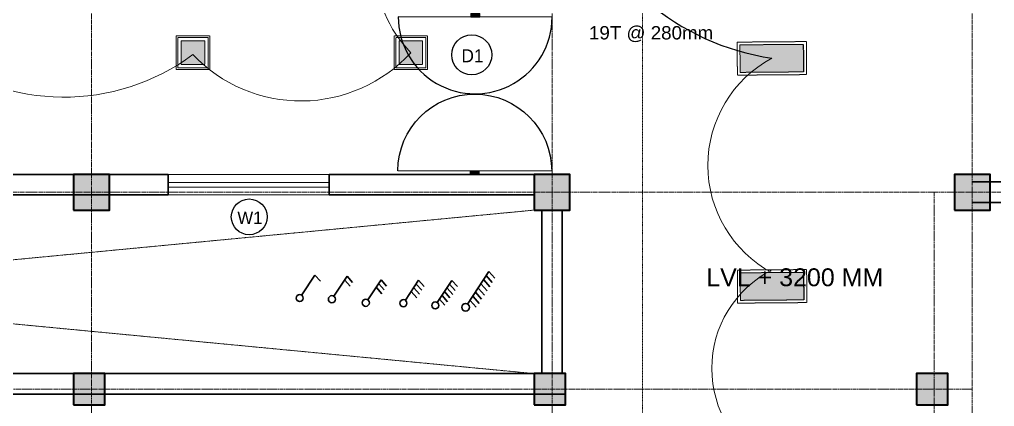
# Model space of a CAD drawing. Header units: inches. Extents: x -3071 to 2534411, y -17796 to 388172.
# Drawn here: x 1682240 to 1693144, y 358951 to 363283 of the extents above; entities that cross this region are included whole.
import ezdxf
from ezdxf.enums import TextEntityAlignment as Align

# ---------------------------------------------------------------- set-up
doc = ezdxf.new("R2010")
doc.units = ezdxf.units.IN
doc.header["$MEASUREMENT"] = 0
for name, pattern in [('ACAD_ISO08W100', [36, 24, -3, 6, -3]), ('CENTER', [2, 1.25, -0.25, 0.25, -0.25]), ('DASHDOT2', [12.7, 6.35, -3.175, 0, -3.175])]:
    doc.linetypes.add(name, pattern=pattern)
for name, color, linetype, lineweight in [('001-Archi-Opening Tags', 14, 'Continuous', 25), ('002-Archi- Opening', 90, 'Continuous', 25), ('A .4 col', 5, 'Continuous', 40), ('A 0.13 dw', 3, 'Continuous', 13), ('A 0.13 IND DIM', 240, 'Continuous', 13), ('cen', 50, 'ACAD_ISO08W100', 5), ('conduit Light & fan City', 30, 'Continuous', 5), ('p1 walls stone outline', 4, 'Continuous', 30), ('section', 6, 'DASHDOT2', 20), ('Switches', 173, 'Continuous', 15), ('text', 7, 'Continuous', 25)]:
    doc.layers.add(name, color=color, linetype=linetype, lineweight=lineweight)
for name, color, linetype in [('1 x 4 recessed', 80, 'CENTER'), ('2 x 11 recessed', 60, 'CENTER'), ('ceilling fan', 3, 'Continuous'), ('Wires', 1, 'Continuous')]:
    doc.layers.add(name, color=color, linetype=linetype)
doc.styles.add('AERIAL', font='arial.ttf', dxfattribs={"height": 10})
doc.styles.add('Archi 100', font='GOTHIC.TTF', dxfattribs={"height": 200})
doc.styles.add('CG', font='GOTHIC.TTF', dxfattribs={"height": 40})

# ---------------------------------------------------------------- blocks, each defined once
blk = doc.blocks.new('*U657')
at = {"ltscale": 100}
for points in [[(5, 50), (5, -50), (40, -50), (40, 50)], [(1760, 50), (1760, -50), (1795, -50), (1795, 50)]]:
    blk.add_hatch(color=256, dxfattribs=at).paths.add_polyline_path(points)
for points in [[(43, 855.5), (43, -855.5, 1)], [(1757, 855.5), (1757, -855.5, -1)]]:
    blk.add_lwpolyline(points, format="xyb", close=True, dxfattribs=at)
for points in [[(5, 50), (5, -50), (40, -50), (40, 50)], [(1760, 50), (1760, -50), (1795, -50), (1795, 50)]]:
    blk.add_lwpolyline(points, close=True)
blk = doc.blocks.new('dw tag')
blk.add_circle((0, 0), 224)
at = {"style": 'Archi 100', "flags": 1}
for tag, p in [('WIDTH', (15, 174.5)), ('HEIGHT', (-4.5, -348.5))]:
    blk.add_attdef(tag, p, '', height=200, dxfattribs=at)
at = {"style": 'Archi 100'}
blk.add_attdef('SYMBOL', text='', height=200, dxfattribs=at).set_placement((8, -10.5), align=Align.MIDDLE_CENTER)
blk = doc.blocks.new('W2')
at = {"layer": 'A 0.13 dw'}
for points in [[(143910, 195589), (143910, 195359), (142110, 195359), (142110, 195589)], [(142110, 195446), (143910, 195446), (143910, 195496), (142110, 195496)]]:
    blk.add_lwpolyline(points, close=True, dxfattribs=at)
blk = doc.blocks.new('window tag')
blk.add_circle((0, 0), 200)
at = {"style": 'Archi 100', "flags": 1}
for tag, p in [('WIDTH', (15, 174.5)), ('HEIGHT', (-4.5, -348.5))]:
    blk.add_attdef(tag, p, '', height=200, dxfattribs=at)
at = {"style": 'Archi 100'}
blk.add_attdef('SYMBOL', text='', height=200, dxfattribs=at).set_placement((8, -10.5), align=Align.MIDDLE_CENTER)
blk = doc.blocks.new('1by1 15w')
at = {"layer": '2 x 11 recessed', "lineweight": 0, "true_color": 0xffffff}
h = blk.add_hatch(dxfattribs=at)
h.set_pattern_fill('DOTS', scale=7.6)
h.set_pattern_definition([(0, (-24150.00014, -28906.40267), (0.2375, 0.475), [0, -0.475])])
h.paths.add_polyline_path([(111699.2, 133932.3), (111912, 133932.3), (111912, 133719.5), (111699.2, 133719.5)])
at = {"layer": '2 x 11 recessed', "lineweight": 0}
for points in [[(111653.6, 133977.9), (111957.6, 133977.9), (111957.6, 133673.9), (111653.6, 133673.9)], [(111668.8, 133962.7), (111942.4, 133962.7), (111942.4, 133689.1), (111668.8, 133689.1)], [(111699.2, 133932.3), (111912, 133932.3), (111912, 133719.5), (111699.2, 133719.5)]]:
    blk.add_lwpolyline(points, close=True, dxfattribs=at)
blk = doc.blocks.new('2 ft panel')
at = {"layer": '1 x 4 recessed', "lineweight": 0}
h = blk.add_hatch(dxfattribs=at)
h.set_pattern_fill('AR-SAND', color=256, scale=6.25)
h.set_pattern_definition([(37.5, (-417982.219, 97562.351), (-0.39370849, 12.04264856), [0, -9.5, 0, -10.625, 0, -10.15625]), (7.5, (-417982.219, 97562.351), (11.0611044, 17.6384129), [0, -5.125, 0, -8.5625, 0, -3.28125]), (327.5, (-417989.906, 97562.351), (19.46338664, 0.03536908), [0, -3.125, 0, -11.25, 0, -14.6875]), (317.5, (-417989.906, 97562.351), (18.7882913, 5.4854723), [0, -1.5625, 0, -7.375, 0, -8.4375])])
h.paths.add_polyline_path([(287.5, -125), (287.5, 125), (-287.5, 125), (-287.5, -125)])
at = {"layer": '1 x 4 recessed'}
blk.add_line((287.5, 125), (287.5, -125), dxfattribs=at)
at = {"layer": '1 x 4 recessed', "lineweight": 0}
for points in [[(315.6, -150), (-312.5, -150), (-312.5, 150), (315.6, 150)], [(287.5, -125), (-287.5, -125), (-287.5, 125), (287.5, 125)], [(315.6, 150), (315.6, -150)]]:
    blk.add_lwpolyline(points, dxfattribs=at)
blk = doc.blocks.new('1 WAY')
at = {"layer": 'Switches', "lineweight": 30}
for p, q in [((1.76, 2.13), (6.02, 8.52)), ((6.02, 8.52), (7.78, 6.51))]:
    blk.add_line(p, q, dxfattribs=at)
blk.add_circle((1.13, 1.13), 1.13, dxfattribs=at)
blk = doc.blocks.new('2 WAY')
at = {"layer": 'Switches', "lineweight": 30}
for p, q in [((1.76, 2.13), (6.02, 8.52)), ((5.27, 7.27), (7.02, 5.26)), ((6.02, 8.52), (7.78, 6.51))]:
    blk.add_line(p, q, dxfattribs=at)
blk.add_circle((1.13, 1.13), 1.13, dxfattribs=at)
blk = doc.blocks.new('3 WAY')
at = {"layer": 'Switches', "lineweight": 30}
for p, q in [((1.76, 2.13), (6.02, 8.52)), ((5.27, 7.27), (7.02, 5.26)), ((6.02, 8.52), (7.78, 6.51)), ((4.51, 6.01), (6.27, 4.01))]:
    blk.add_line(p, q, dxfattribs=at)
blk.add_circle((1.13, 1.13), 1.13, dxfattribs=at)
blk = doc.blocks.new('4 WAY')
at = {"layer": 'Switches', "lineweight": 30}
for p, q in [((1.76, 2.13), (6.02, 8.52)), ((5.27, 7.27), (7.02, 5.26)), ((6.02, 8.52), (7.78, 6.51)), ((3.64, 4.89), (5.39, 2.88)), ((4.51, 6.01), (6.27, 4.01))]:
    blk.add_line(p, q, dxfattribs=at)
blk.add_circle((1.13, 1.13), 1.13, dxfattribs=at)
blk = doc.blocks.new('6gang switch')
at = {"layer": 'Switches', "lineweight": 30}
for p, q in [((1.74, 2.08), (6.46, 9.17)), ((4.95, 6.67), (6.71, 4.66)), ((5.7, 7.92), (7.46, 5.92)), ((6.46, 9.17), (8.21, 7.17)), ((2.44, 3.16), (4.2, 1.16)), ((3.32, 4.29), (5.08, 2.28)), ((4.07, 5.54), (5.83, 3.54))]:
    blk.add_line(p, q, dxfattribs=at)
blk.add_circle((1.13, 1.13), 1.13, dxfattribs=at)
blk = doc.blocks.new('8 gang')
at = {"layer": 'Switches', "lineweight": 30}
for p, q in [((1.74, 2.08), (7.96, 11.68)), ((7.96, 11.68), (9.72, 9.67)), ((6.46, 9.17), (8.21, 7.17)), ((7.21, 10.43), (8.97, 8.42)), ((4.95, 6.67), (6.71, 4.66)), ((5.7, 7.92), (7.46, 5.92)), ((2.44, 3.16), (4.2, 1.16)), ((3.32, 4.29), (5.08, 2.28)), ((4.07, 5.54), (5.83, 3.54))]:
    blk.add_line(p, q, dxfattribs=at)
blk.add_circle((1.13, 1.13), 1.13, dxfattribs=at)

msp = doc.modelspace()

# ---------------------------------------------------------------- hatches: boundary and pattern name
at = {"layer": 'A .4 col', "linetype": 'Continuous'}
h = msp.add_hatch(color=256, dxfattribs=at)
h.dxf.hatch_style = 1
h.paths.add_polyline_path([(1682845.4, 361149.4), (1683245.4, 361149.4), (1683245.4, 361549.4), (1682845.4, 361549.4)])
h = msp.add_hatch(color=256, dxfattribs=at)
h.dxf.hatch_style = 1
h.paths.add_polyline_path([(1687995.4, 361149.4), (1688395.4, 361149.4), (1688395.4, 361549.4), (1687995.4, 361549.4)])
h = msp.add_hatch(color=256, dxfattribs=at)
h.dxf.hatch_style = 1
h.paths.add_polyline_path([(1692695.4, 361149.4), (1693095.4, 361149.4), (1693095.4, 361549.4), (1692695.4, 361549.4)])
h = msp.add_hatch(color=256, dxfattribs=at)
h.dxf.hatch_style = 1
h.paths.add_polyline_path([(1682845.55, 358969.4), (1683195.55, 358969.4), (1683195.55, 359319.4), (1682845.55, 359319.4)])
h = msp.add_hatch(color=256, dxfattribs=at)
h.dxf.hatch_style = 1
h.paths.add_polyline_path([(1687995.55, 358969.4), (1688345.55, 358969.4), (1688345.55, 359319.4), (1687995.55, 359319.4)])
h = msp.add_hatch(color=256, dxfattribs=at)
h.dxf.hatch_style = 1
h.paths.add_polyline_path([(1692270.55, 358969.4), (1692620.55, 358969.4), (1692620.55, 359319.4), (1692270.55, 359319.4)])

# ---------------------------------------------------------------- linework, layer by layer
for points in [[(1682845.4, 361149.4), (1683245.4, 361149.4), (1683245.4, 361549.4), (1682845.4, 361549.4)], [(1687995.4, 361149.4), (1688395.4, 361149.4), (1688395.4, 361549.4), (1687995.4, 361549.4)], [(1692695.4, 361149.4), (1693095.4, 361149.4), (1693095.4, 361549.4), (1692695.4, 361549.4)], [(1682845.55, 358969.4), (1683195.55, 358969.4), (1683195.55, 359319.4), (1682845.55, 359319.4)], [(1687995.55, 358969.4), (1688345.55, 358969.4), (1688345.55, 359319.4), (1687995.55, 359319.4)], [(1692270.55, 358969.4), (1692620.55, 358969.4), (1692620.55, 359319.4), (1692270.55, 359319.4)]]:
    msp.add_lwpolyline(points, close=True, dxfattribs=at)
at = {"layer": 'cen', "ltscale": 2}
for p, q in [((1683045.4, 374438.91), (1683045.4, 347494.76)), ((1688195.4, 374438.91), (1688195.4, 347494.76)), ((1692895.4, 374438.91), (1692895.4, 347494.76)), ((1711810.4, 361349.4), (1664130.4, 361349.4)), ((1692470.4, 361349.4), (1692470.4, 347494.76)), ((1692898.32, 359144.4), (1667672.6, 359144.4))]:
    msp.add_line(p, q, dxfattribs=at)
at = {"layer": 'Defpoints'}
msp.add_arc((1691049.94, 365574.71), 2752.62, 197.055463, 261.724362, dxfattribs=at)
at = {"layer": 'p1 walls stone outline'}
for p, q in [((1683902.02, 361549.4), (1682101.9, 361549.4)), ((1683901.9, 361319.63), (1683901.9, 361549.4)), ((1687995.4, 361549.4), (1685701.9, 361549.4)), ((1685701.9, 361319.4), (1685701.9, 361549.4)), ((1693482.03, 361464.4), (1692895.4, 361464.4)), ((1683902.02, 361319.4), (1682101.9, 361319.4)), ((1687995.4, 361319.4), (1685701.9, 361319.4)), ((1688080.4, 361149.4), (1688080.4, 359319.4)), ((1688310.4, 361149.4), (1688310.4, 359319.4)), ((1693482.03, 361234.4), (1692895.4, 361234.4)), ((1668505.55, 359319.4), (1688345.55, 359319.4)), ((1668735.55, 359089.4), (1688345.55, 359089.4))]:
    msp.add_line(p, q, dxfattribs=at)
at = {"layer": 'section'}
for p, q in [((1689207.8, 374214.82), (1689207.8, 347033.46)), ((1687995.4, 361149.4), (1668823.32, 359319.4)), ((1668845.4, 361149.4), (1687995.55, 359319.4))]:
    msp.add_line(p, q, dxfattribs=at)
at = {"layer": 'Wires', "lineweight": 9}
for centre, radius, start, end in [((1687563.7, 363851.71), 1334.23, 135.18965, 224.81035), ((1682733.33, 364853.92), 2439.91, 232.763845, 306.374432), ((1685388.47, 364039.04), 1667.7, 223.57875, 317.45504), ((1691302.54, 361650.56), 1364.33, 118.395035, 241.627968), ((1691220.64, 359378.89), 1238.32, 117.131693, 242.930407)]:
    msp.add_arc(centre, radius, start, end, dxfattribs=at)

# ---------------------------------------------------------------- block references
at = {"layer": '001-Archi-Opening Tags'}
ref = msp.add_blockref('dw tag', (1687298.25, 362887.49), dxfattribs=at)
ref.add_attrib('SYMBOL', 'D1', dxfattribs={"layer": '0', "height": 145, "style": 'CG'}).set_placement((1687306.25, 362876.99), align=Align.MIDDLE_CENTER)
ref = msp.add_blockref('window tag', (1684808.97, 361073.98), dxfattribs=at)
ref.add_attrib('SYMBOL', 'W1', dxfattribs={"layer": '0', "height": 140, "style": 'CG'}).set_placement((1684816.97, 361063.48), align=Align.MIDDLE_CENTER)
at = {"layer": '002-Archi- Opening', "xscale": 1.005590471749249, "yscale": 1.005590471749249, "zscale": 1.005590471749249, "rotation": 269.8408454659497}
msp.add_blockref('*U657', (1687336.31, 363354.43), dxfattribs=at)
at = {"layer": '1 x 4 recessed', "xscale": 1.232584708463633, "yscale": 1.232584708463633, "zscale": 1.232584708463633}
for p in [(1546370.52, 197959.58), (1548807.32, 197959.58)]:
    msp.add_blockref('1by1 15w', p, dxfattribs=at)
at = {"layer": '1 x 4 recessed', "xscale": 1.232584708463637, "yscale": 1.232584708463637, "zscale": 1.232584708463637, "rotation": 0.4480127828097937}
for p in [(1690652.53, 362847.98), (1690655.42, 360296.05)]:
    msp.add_blockref('2 ft panel', p, dxfattribs=at)
at = {"layer": 'A 0.13 IND DIM'}
msp.add_blockref('W2', (1541791.75, 165960.8), dxfattribs=at)
at = {"layer": 'ceilling fan', "lineweight": -3, "xscale": 34.89373264493602, "yscale": 34.89373264493602, "zscale": 34.89373264493602}
for name, p in [('1 WAY', (1685334.76, 360125.66)), ('2 WAY', (1685694.4, 360113)), ('3 WAY', (1686073.84, 360072.24)), ('4 WAY', (1686494.06, 360068.17))]:
    msp.add_blockref(name, p, dxfattribs=at)
at = {"layer": 'conduit Light & fan City', "xscale": 34.89373264493602, "yscale": 34.89373264493602, "zscale": 34.89373264493602}
msp.add_blockref('6gang switch', (1686850.73, 360043.3), dxfattribs=at)
at = {"layer": 'Wires', "ltscale": 5, "xscale": 38.09999999999999, "yscale": 38.09999999999999, "zscale": 38.09999999999999}
msp.add_blockref('8 gang', (1687185.71, 360018.5), dxfattribs=at)

# ---------------------------------------------------------------- texts
at = {"layer": 'text', "width": 14192.8258, "attachment_point": 1, "style": 'AERIAL'}
for s, insert, char_height in [('19T @ 280mm', (1688609.1, 363209.35), 150), ('LVL + 3200 MM', (1689920.4, 360497.64), 200)]:
    msp.add_mtext(s, dxfattribs=dict(at, insert=insert, char_height=char_height))

doc.saveas('drawing.dxf')
